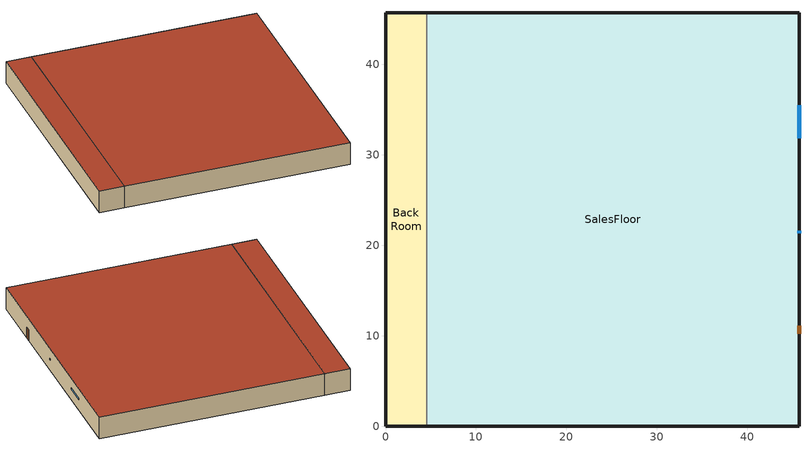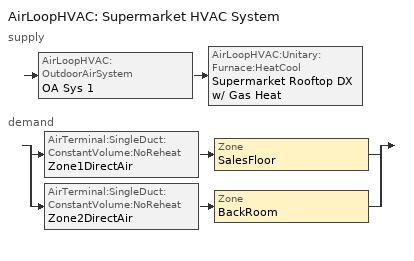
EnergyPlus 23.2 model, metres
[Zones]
BackRoom
 floor ground (BotFloorConstruction): 0,0 0,45.72 4.57,45.72 4.57,0 z0
 wall outside (FaceBrkIns4LWConcBlkGyp_R-11): 4.57,45.72 0,45.72 0,0 4.57,0 z0:4.27
 wall to SalesFloor (IntWallConstruction): 4.57,0 4.57,45.72 z0:4.27
 roof outside (SlagFeltIns6LWConcGapAcoTile_R-11): 4.57,0 4.57,45.72 0,45.72 0,0 z4.27
SalesFloor
 floor ground (BotFloorConstruction): 4.57,0 4.57,45.72 45.72,45.72 45.72,0 z0
 wall outside (FaceBrkIns4LWConcBlkGyp_R-11): 4.57,0 45.72,0 45.72,45.72 4.57,45.72 z0:4.27
 window (WinLib_1001): 45.72,31.85 45.72,35.51 z1.98:2.29
 window (WinLib_2003): 45.72,21.33 45.72,21.64 z1.98:2.29
 door (DoorConstruction): 45.72,10.21 45.72,11.12 z0:2.13
 roof outside (SlagFeltIns6LWConcGapAcoTile_R-11): 45.72,0 45.72,45.72 4.57,45.72 4.57,0 z4.27
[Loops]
AirLoopHVAC 'Supermarket HVAC System'
 supply: AirLoopHVAC:OutdoorAirSystem 'OA Sys 1' > AirLoopHVAC:Unitary:Furnace:HeatCool 'Supermarket Rooftop DX w/ Gas Heat'
 demand: split
  | AirTerminal:SingleDuct:ConstantVolume:NoReheat 'Zone1DirectAir' > Zone 'SalesFloor'
  | AirTerminal:SingleDuct:ConstantVolume:NoReheat 'Zone2DirectAir' > Zone 'BackRoom'
[Building]
None: Loads convergence tolerance value=0.04; Maximum number of warmup days=50; Minimum number of warmup days=6; North axis=0; Solar distribution=MinimalShadowing; Temperature convergence tolerance value=0.4; Terrain=Suburbs
[Site:GroundTemperature:BuildingSurface]
18, 18, 18, 19, 19, 20, 20, 21, 21, 20, 19, 18
[Site:Location]
Phoenix Sky Harbor Intl Ap_AZ_USA Design_Conditions: Elevation=337; Latitude=33.45; Longitude=-111.98; Time zone=-7
[SizingPeriod:DesignDay] Barometric pressure=97342; Day of month=21; Daylight saving time indicator=No; Humidity condition type=WetBulb; Rain indicator=No; Snow indicator=No; Solar model indicator=ASHRAEClearSky
Name | Daily dry bulb temperature range | Day type | Maximum dry bulb temperature | Month | Sky clearness | Wetbulb or dewpoint at maximum dry bulb | Wind direction | Wind speed
Phoenix Sky Harbor Intl Ap Ann Clg .4% Condns DB=>MWB | 12 | SummerDesignDay | 43.4 | 7 | 1 | 21.1 | 260 | 4.1
Phoenix Sky Harbor Intl Ap Ann Htg 99.6% Condns DB | 0 | WinterDesignDay | 3.7 | 12 | 0 | 3.7 | 100 | 1.7
[Construction]
BotFloorConstruction: StoreSlab
DoorConstruction: WoodForDoor
FaceBrkIns4LWConcBlkGyp_R-11: HF-A2, R-11, HF-C2, HF-E1
FurnitureConstruction: FurnitureMaterial
IntWallConstruction: GypForInterior, AirGap, ConcForInterior, AirGap, GypForInterior
SlagFeltIns6LWConcGapAcoTile_R-11: HF-E2, HF-E3, R-11, HF-C15, AirGap, HF-E5
WinLib_1001: CLEAR 6MM
WinLib_2003: CLEAR 6MM, AIR 6MM, CLEAR 6MM
[Material] Thermal absorptance=0.9
Name | Conductivity | Density | Roughness | Solar absorptance | Specific heat | Thickness | Visible absorptance
ConcForInterior | 0.5708 | 609 | Smooth | 0.65 | 837 | 0.2033 | 0.65
FurnitureMaterial | 11 | 544.62 | MediumSmooth | 0.78 | 1210 | 0.1 | 0.78
GypForInterior; HF-E1 | 0.7264 | 1602 | Smooth | 0.92 | 837 | 0.0191 | 0.92
HF-A2 | 1.332 | 2082 | Smooth | 0.93 | 920 | 0.1016 | 0.93
HF-C2 | 0.3805 | 609 | Smooth | 0.65 | 837 | 0.1015 | 0.65
HF-C15 | 0.173 | 641 | Smooth | 0.65 | 837 | 0.1524 | 0.65
HF-E2 | 1.436 | 881 | Smooth | 0.55 | 1674 | 0.0127 | 0.55
HF-E3 | 0.1903 | 1121 | Smooth | 0.75 | 1674 | 0.0095 | 0.75
HF-E5 | 0.0605 | 481 | Smooth | 0.32 | 837 | 0.0191 | 0.32
StoreSlab | 1.73 | 2243 | Smooth | 0.65 | 837 | 0.1524 | 0.65
WoodForDoor | 0.1211 | 593 | Smooth | 0.78 | 2510 | 0.0635 | 0.78
[Material:AirGap]
AirGap: Thermal resistance=0.1762
[Material:NoMass]
R-11: Roughness=Rough; Solar absorptance=0.75; Thermal absorptance=0.9; Thermal resistance=1.935938; Visible absorptance=0.75
[WindowMaterial:Gas]
AIR 6MM: Gas type=Air; Thickness=0.0063
[WindowMaterial:Glazing]
CLEAR 6MM: Back side infrared hemispherical emissivity=0.84; Back side solar reflectance at normal incidence=0.071; Back side visible reflectance at normal incidence=0.08; Conductivity=0.9; Front side infrared hemispherical emissivity=0.84; Front side solar reflectance at normal incidence=0.071; Front side visible reflectance at normal incidence=0.08; Infrared transmittance at normal incidence=0; Optical data type=SpectralAverage; Solar transmittance at normal incidence=0.775; Thickness=0.006; Visible transmittance at normal incidence=0.881
[AirLoopHVAC]
Supermarket HVAC System: Design supply air flow rate=5.5
[AirLoopHVAC:Unitary:Furnace:HeatCool]
Supermarket Rooftop DX w/ Gas Heat: Availability schedule=FanAndCoilAvailSched; Controlling zone or thermostat location=SalesFloor; Cooling coil=Furnace ACDXCoil 1; Cooling supply air flow rate=5.5; Dehumidification control type=CoolReheat; Fan placement=BlowThrough; Heating coil=Furnace Heating Coil 1; Heating supply air flow rate=5.5; Maximum supply air temperature=80; No load supply air flow rate=5.5; Reheat coil=Humidistat Reheat Coil 1; Supply air fan operating mode schedule=FanOpModeSchedule; Supply fan=Supply Fan 1
[AirTerminal:SingleDuct:ConstantVolume:NoReheat] Availability schedule=FanAndCoilAvailSched
Name | Maximum air flow rate
Zone1DirectAir | 5.225
Zone2DirectAir | 0.275
[AvailabilityManager:Scheduled]
Name | Schedule
Furnace 1 Avail | FanAndCoilAvailSched
Outdoor Air 1 Avail | OutdoorAirAvailSched
[Coil:Cooling:DX:SingleSpeed]
Furnace ACDXCoil 1: 2023 rated evaporator fan power per volume flow rate=934.4; Availability schedule=FanAndCoilAvailSched; Energy input ratio function of flow fraction curve=WindACEIRFFF; Energy input ratio function of temperature curve=WindACEIRFT; Gross rated cooling cop=3; Gross rated sensible heat ratio=0.8; Gross rated total cooling capacity=100000; Latent capacity time constant=45; Maximum cycling rate=3; Nominal time for condensate removal to begin=1000; Part load fraction correlation curve=WindACPLFFPLR; Rated air flow rate=5.5; Ratio of initial moisture evaporation rate and steady state latent capacity=1.5; Total cooling capacity function of flow fraction curve=WindACCoolCapFFF; Total cooling capacity function of temperature curve=WindACCoolCapFT
[Coil:Heating:Fuel] Availability schedule=FanAndCoilAvailSched; Burner efficiency=0.8; Fuel type=NaturalGas; Nominal capacity=100000
Furnace Heating Coil 1; Humidistat Reheat Coil 1
[Controller:OutdoorAir]
OA Controller 1: Economizer control action type=ModulateFlow; Economizer control type=NoEconomizer; Lockout type=NoLockout; Maximum outdoor air flow rate=1.4; Minimum limit type=FixedMinimum; Minimum outdoor air flow rate=0.25; Minimum outdoor air schedule=OAFractionSched
[ElectricEquipment] Design level calculation method=EquipmentLevel; Fraction lost=0
Name | Design level | Fraction latent | Fraction radiant | Schedule | Zone or zonelist or space or spacelist
BackRoom ElecEq 1 | 150 | 0 | 0.25 | Elec_Equip_Sch | BackRoom
SalesFloor ElecEq 1 | 1500 | 0 | 0.1 | Register_Equip_Sch | SalesFloor
SalesFloor ElecEq 2 | 15000 | 0.05 | 0.4 | Bakery_Equip_Sch | SalesFloor
SalesFloor ElecEq 3 | 600 | 0 | 0.25 | Elec_Equip_Sch | SalesFloor
[Fan:OnOff]
Supply Fan 1: Availability schedule=FanAndCoilAvailSched; Fan total efficiency=0.7; Maximum flow rate=5.5; Motor efficiency=0.9; Motor in airstream fraction=1; Pressure rise=600
[InternalMass] Construction=FurnitureConstruction
Name | Zone or zonelist | Surface area
BackRoom_Furniture1; BackRoom_Furniture2 | BackRoom | 95
SalesFloor_Furniture1; SalesFloor_Furniture2 | SalesFloor | 845
[Lights] Design level calculation method=LightingLevel; End use subcategory=GeneralLights; Fraction radiant=0.37; Fraction replaceable=0; Fraction visible=0.18; Return air fraction=0; Schedule=Lighting_Sch
Name | Lighting level | Zone or zonelist or space or spacelist
BackRoom Lights 1 | 1500 | BackRoom
SalesFloor Lights 1 | 45000 | SalesFloor
[People] Activity level schedule=Activity_Shopping_Sch; Fraction radiant=0.2; Number of people calculation method=People; Number of people schedule=People_Shopping_Sch
Name | Number of people | Zone or zonelist or space or spacelist
BackRoom People 1 | 10 | BackRoom
SalesFloor People 1 | 150 | SalesFloor
[Refrigeration:Case] Rated ambient relative humidity=55; Rated ambient temperature=23.88
Name | Zone | Anti sweat heater control type | Availability schedule | Case anti sweat heater power per unit length | Case defrost drip down schedule | Case defrost power per unit length | Case defrost schedule | Case defrost type | Case height | Case length | Case lighting schedule | Case operating temperature | Fraction of anti sweat heater energy to case | Fraction of lighting energy to case | Humidity at zero anti sweat heater energy | Latent case credit curve | Latent case credit curve type | Operating case fan power per unit length | Rated latent heat ratio | Rated runtime fraction | Rated total cooling capacity per unit length | Refrigerated case restocking schedule | Standard case fan power per unit length | Standard case lighting power per unit length | Under case hvac return air fraction | Case credit fraction schedule | Defrost energy correction curve | Defrost energy correction curve type | Minimum anti sweat heater power per unit length
FishDisplayCase | SalesFloor | None | CaseCleanedOnMonday | 0 | CaseDripDownSched | 0 | CaseDefrostSched | OffCycle | 0 | 15 | CaseLightingSched | 1.1 | 0.2 | 0.9 | 0 | RHCubic_LatentEnergyMult | RelativeHumidityMethod | 0 | 0.1 | 0.85 | 288.4 | CaseStockingSched | 0 | 41.56 | 0.05
GlassDoorFrozenFood | SalesFloor | HeatBalanceMethod | CaseOperatingSched | 218.7 | CaseDripDownSched2 | 1106.5 | CaseDefrostSched2 | HotGasWithTemperatureTermination | 1.5 | 11.7 | CaseLightingSched | -23.3 | 0.2 | 1 | 1.5 | SingleShelfHorizontal_LatentEnergyMult | CaseTemperatureMethod | 57.9 | 0.13 | 0.85 | 615.8 | CaseStockingSched | 57.9 | 99.8 | 0.1 | CaseCreditReductionSched | SingleShelfHorizontal_DefrostEnergyMult | CaseTemperatureMethod | 0
MeatDisplayCase | SalesFloor | Linear | CaseCleanedOnTuesday | 13.2 | CaseDripDownSched2 | 585.8 | CaseDefrostSched2 | ElectricWithTemperatureTermination | 1.5 | 26 | CaseLightingSched | -4.4 | 0.2 | 0.9 | 35 | SingleShelfHorizontal_LatentEnergyMult | CaseTemperatureMethod | 47.2 | 0.1 | 0.85 | 456.6 | CaseStockingSched | 47.2 | 86.8 | 0.05 |  | SingleShelfHorizontal_DefrostEnergyMult | CaseTemperatureMethod | 0
MultiDeckDairyAndDeliCase | SalesFloor | None | CaseOperatingSched | 0 | CaseDripDownSched3 | 0 | CaseDefrostSched3 | OffCycle | 0 | 12 | CaseLightingSched | -1.1 | 0.2 | 0.77 | 0 | MultiShelfVertical_LatentEnergyMult | CaseTemperatureMethod | 78.7 | 0.3 | 0.85 | 1890 | CaseStockingSched | 78.7 | 307.3 | 0.05 | DairyCaseCreditReductionSched |  |  | 0
OpenWellIceCreamDisplayCase | SalesFloor | Linear | CaseCleanedOnMonday | 70 | CaseDripDownSched | 76.5 | CaseDefrostSched | HotGas | 1.5 | 14.6 | CaseLightingSched | -34.4 | 0.2 | 0.9 | 35 | SingleShelfHorizontal_LatentEnergyMult | CaseTemperatureMethod | 28.7 | 0.08 | 0.85 | 441.6 | CaseStockingSched | 28.7 | 42.7 | 0.05 | CaseCreditReductionSched |  |  | 0
SelfContainedDisplayCase | SalesFloor | None | CaseOperatingSched | 0 |  | 0 |  | None | 0 | 10 | LightingOnSched | 13 | 0 | 0.9 | 0 | MultiShelfVertical_LatentEnergyMult | CaseTemperatureMethod | 40 | 0.08 | 0.85 | 1000 | SelfContainedCaseStockingSched | 40 | 75 | 0
WalkInFreezer | BackRoom | None | CaseOperatingSched | 0 | CaseDripDownSched3 | 1291.7 | CaseDefrostSched3 | Electric | 0 | 4.27 | CaseLightingSched2 | -2.22 | 0 | 1 | 0 | SingleShelfHorizontal_LatentEnergyMult | CaseTemperatureMethod | 172.2 | 0.1 | 0.75 | 1098 | WalkInStockingSched | 172.2 | 28.1 | 0 | CaseCreditReductionSched2 |  |  | 0
[Refrigeration:CaseAndWalkInList]
Name | Case or walkin name 1 | Case or walkin name 2 | Case or walkin name 3
LowTempCaseList | OpenWellIceCreamDisplayCase | GlassDoorFrozenFood | WalkInFreezer
MedTempCaseList | FishDisplayCase | MeatDisplayCase | MultiDeckDairyAndDeliCase
[Refrigeration:CompressorRack]
Name | Compressor rack cop function of temperature curve | Condenser fan power function of temperature curve | Condenser type | Design compressor rack cop | Design condenser fan power | Design evaporative condenser water pump power | End use subcategory | Evaporative condenser air flow rate | Evaporative condenser availability schedule | Evaporative condenser effectiveness | Evaporative water supply tank | Heat rejection location | Refrigeration case name or walkin name or caseandwalkinlist
LowTempRack | RackCOPfTCurve | RackCondFanCurve2 | EvaporativelyCooled | 1.5 | 950 | Autocalculate | LowTempRack | Autocalculate | EvapCondAvail | 0.9 | EvapWaterStorageTank | Outdoors | LowTempCaseList
MediumTempRack | RackCOPfTCurve | RackCondFanCurve | EvaporativelyCooled | 1.7 | 1025 | Autocalculate | MediumTempRack | Autocalculate |  | 0.9 |  | Outdoors | MedTempCaseList
SelfContainedDisplay | RackCOPfTCurve2 |  | AirCooled | 4 | 175 |  |  |  |  |  |  | Zone | SelfContainedDisplayCase
[ThermostatSetpoint:DualSetpoint]
DualSetPoint: Cooling setpoint temperature schedule=Cooling Setpoints; Heating setpoint temperature schedule=Heating Setpoints
[WaterUse:Storage]
EvapWaterStorageTank: Float valve off capacity=700; Float valve on capacity=100; Initial volume=500; Maximum capacity=750; Type of supply controlled by float valve=Mains; Water temperature schedule=WaterTankTemp; Water thermal mode=ScheduledTemperature
[Zone] Ceiling height=4.266992; Floor area=Autocalculate; Multiplier=1; Type=1; Volume=Autocalculate; Zone inside convection algorithm=TARP
BackRoom; SalesFloor
[ZoneControl:Thermostat]
SalesFloor Thermostat: Zone or zonelist=SalesFloor; Control 1=DualSetPoint; Control type schedule=Zone Control Type Sched
[Zone equipment]
SalesFloor: Zone1DirectAir
BackRoom: Zone2DirectAir
[Curve:Biquadratic] Input unit type for x=Temperature; Input unit type for y=Temperature; Maximum value of x=23.88889; Maximum value of y=46.11111; Minimum value of x=12.77778; Minimum value of y=18; Output unit type=Dimensionless
Name | Coefficient1 constant | Coefficient2 x | Coefficient3 x 2 | Coefficient4 y | Coefficient5 y 2 | Coefficient6 x y
WindACCoolCapFT | 0.942588 | 0.00954335 | 0.00068377 | -0.0110427 | 5.249e-06 | -9.72e-06
WindACEIRFT | 0.342414 | 0.034885 | -0.0006237 | 0.00497722 | 0.000437951 | -0.000728028
[Curve:Cubic]
Name | Maximum value of x | Minimum value of x | Coefficient1 constant | Coefficient2 x | Coefficient3 x 2 | Coefficient4 x 3
MultiShelfVertical_LatentEnergyMult | 20 | -35 | 0.0265263 | 0.00107803 | -6.02558e-05 | 1.23732e-06
RHCubic_LatentEnergyMult | 80 | 17.32 | -0.4641 | 0.0268 | 0 | 0
SingleShelfHorizontal_DefrostEnergyMult | 20 | -35 | 0.0236322 | 0.0006232 | 2.83282e-05 | 4.40351e-07
SingleShelfHorizontal_LatentEnergyMult | 20 | -35 | 0.0203756 | 0.000243779 | 1.14001e-05 | 1.81142e-07
[Curve:Quadratic]
Name | Input unit type for x | Maximum value of x | Minimum value of x | Output unit type | Coefficient1 constant | Coefficient2 x | Coefficient3 x 2
RackCOPfTCurve | Temperature | 35 | 5 | Dimensionless | 1.7603 | -0.0377 | 0.0004
RackCOPfTCurve2 | Temperature | 50 | 0 | Dimensionless | 1 | 0 | 0
RackCondFanCurve |  | 35 | 10 |  | 0.3 | 0.02 | 0
RackCondFanCurve2 |  | 35 | 0 |  | 0 | 0.02857 | 0
WindACCoolCapFFF |  | 1.5 | 0.5 |  | 0.8 | 0.2 | 0
WindACEIRFFF |  | 1.5 | 0.5 |  | 1.1552 | -0.1808 | 0.0256
WindACPLFFPLR |  | 1 | 0 |  | 0.85 | 0.15 | 0
[Schedule:Compact]
Activity_Shopping_Sch: Through: 12/31, For: AllDays, Until: 24:00, 105
Bakery_Equip_Sch: Through: 12/31, For: Weekdays SummerDesignDay WinterDesignDay, Until: 4:00, 0, Until: 18:00, 1, Until: 24:00, 0, For: Saturday, Until: 4:00, 0, Until: 18:00, 1, Until: 24:00, 0, For: AllOtherDays, Until: 4:00, 0, Until: 18:00, 1, Until: 24:00, 0
CaseCleanedOnMonday: Through: 12/31, For: Monday, Until: 5:00, 1, Until: 7:00, 0, Until: 24:00, 1, For: AllOtherDays, Until: 24:00, 1
CaseCleanedOnTuesday: Through: 12/31, For: Tuesday, Until: 5:00, 1, Until: 7:00, 0, Until: 24:00, 1, For: AllOtherDays, Until: 24:00, 1
CaseCreditReductionSched: Through: 12/31, For:AllDays, Interpolate:No, Until: 7:00, 0.2, Until: 21:00, 1, Until: 24:00, 0.2
CaseCreditReductionSched2: Through: 12/31, For:AllDays, Interpolate:No, Until: 7:00, 0.2, Until: 21:00, 0.4, Until: 24:00, 0.2
CaseDefrostSched: Through: 12/31, For:AllDays, Interpolate:Average, Until: 4:00, 0, Until: 4:17, 1, Until: 14:00, 0, Until: 14:17, 1, Until: 24:00, 0
CaseDefrostSched2: Through: 12/31, For:AllDays, Interpolate:Average, Until: 08:00, 0, Until: 08:17, 1, Until: 18:00, 0, Until: 18:17, 1, Until: 24:00, 0
CaseDefrostSched3: Through: 12/31, For:AllDays, Interpolate:Average, Until: 11:00, 0, Until: 11:20, 1, Until: 23:00, 0, Until: 23:20, 1, Until: 24:00, 0
CaseDripDownSched: Through: 12/31, For:AllDays, Interpolate:Average, Until: 4:00, 0, Until: 4:22, 1, Until: 14:00, 0, Until: 14:22, 1, Until: 24:00, 0
CaseDripDownSched2: Through: 12/31, For:AllDays, Interpolate:Average, Until: 08:00, 0, Until: 08:22, 1, Until: 18:00, 0, Until: 18:22, 1, Until: 24:00, 0
CaseDripDownSched3: Through: 12/31, For:AllDays, Interpolate:Average, Until: 11:00, 0, Until: 11:30, 1, Until: 23:00, 0, Until: 23:30, 1, Until: 24:00, 0
CaseLightingSched: Through: 12/31, For: AllDays, Until: 6:00, 0, Until: 21:00, 1, Until: 24:00, 0
CaseLightingSched2: Through: 12/31, For: AllDays, Until: 6:00, 0, Until: 7:00, 1, Until: 11:00, 0, Until: 13:00, 0.5, Until: 19:00, 0, Until: 20:00, 1, Until: 24:00, 0
CaseOperatingSched; EvapCondAvail; FanAndCoilAvailSched; FanOpModeSchedule; LightingOnSched; OutdoorAirAvailSched: Through: 12/31, For: AllDays, Until: 24:00, 1
CaseStockingSched: Through: 12/31, For: AllDays, Until: 13:00, 0, Until: 14:00, 50, Until: 15:00, 35, Until: 24:00, 0
Cooling Setpoints: Through: 12/31, For: AllDays, Until: 24:00, 24
DairyCaseCreditReductionSched: Through: 12/31, For:AllDays, Interpolate:No, Until: 7:00, 0.2, Until: 21:00, 0.6, Until: 24:00, 0.2
Elec_Equip_Sch: Through: 12/31, For: Weekdays SummerDesignDay WinterDesignDay, Until: 8:00, 0.5, Until: 18:00, 1, Until: 24:00, 0.5, For: Saturday, Until: 8:00, 0.5, Until: 18:00, 1, Until: 24:00, 0.5, For: AllOtherDays, Until: 8:00, 0.5, Until: 18:00, 1, Until: 24:00, 0.5
Heating Setpoints: Through: 12/31, For: AllDays, Until: 24:00, 22
Lighting_Sch: Through: 12/31, For: Weekdays SummerDesignDay WinterDesignDay, Until: 4:00, 0.2, Until: 7:00, 0.3, Until: 21:00, 1, Until: 22:00, 0.3, Until: 24:00, 0.2, For: Saturday, Until: 4:00, 0.2, Until: 7:00, 0.3, Until: 21:00, 1, Until: 22:00, 0.3, Until: 24:00, 0.2, For: AllOtherDays, Until: 4:00, 0.2, Until: 7:00, 0.3, Until: 21:00, 1, Until: 22:00, 0.3, Until: 24:00, 0.2
OAFractionSched: Through: 12/31, For: AllDays, Until: 6:00, 0, Until: 20:00, 1, Until: 24:00, 0
People_Shopping_Sch: Through: 12/31, For: Weekdays SummerDesignDay WinterDesignDay, Until: 8:00, 0.02, Until: 20:00, 1, Until: 24:00, 0.04, For: Saturday, Until: 8:00, 0.01, Until: 18:00, 1, Until: 24:00, 0.05, For: AllOtherDays, Until: 8:00, 0.01, Until: 18:00, 0.75, Until: 24:00, 0.01
Register_Equip_Sch: Through: 12/31, For: Weekdays SummerDesignDay WinterDesignDay, Until: 8:00, 0, Until: 19:00, 1, Until: 24:00, 0, For: Saturday, Until: 8:00, 0, Until: 19:00, 1, Until: 24:00, 0, For: AllOtherDays, Until: 8:00, 0, Until: 19:00, 1, Until: 24:00, 0
SelfContainedCaseStockingSched: Through: 12/31, For: AllDays, Until: 6:00, 0, Until: 7:00, 50, Until: 9:00, 70, Until: 10:00, 80, Until: 11:00, 70, Until: 13:00, 50, Until: 14:00, 80, Until: 15:00, 90, Until: 16:00, 80, Until: 24:00, 0
WalkInStockingSched: Through: 12/31, For: Tuesday Friday, Until: 4:00, 0, Until: 5:00, 725, Until: 6:00, 417, Until: 7:00, 290, Until: 24:00, 0, For: AllOtherDays, Until: 4:00, 0, Until: 5:00, 125, Until: 6:00, 117, Until: 7:00, 90, Until: 19:00, 0, Until: 20:00, 125, Until: 21:00, 117, Until: 22:00, 90, Until: 24:00, 0
WaterTankTemp: Through: 12/31, For: AllDays, Until: 24:00, 15
Zone Control Type Sched: Through: 12/31, For: AllDays, Until: 24:00, 4
